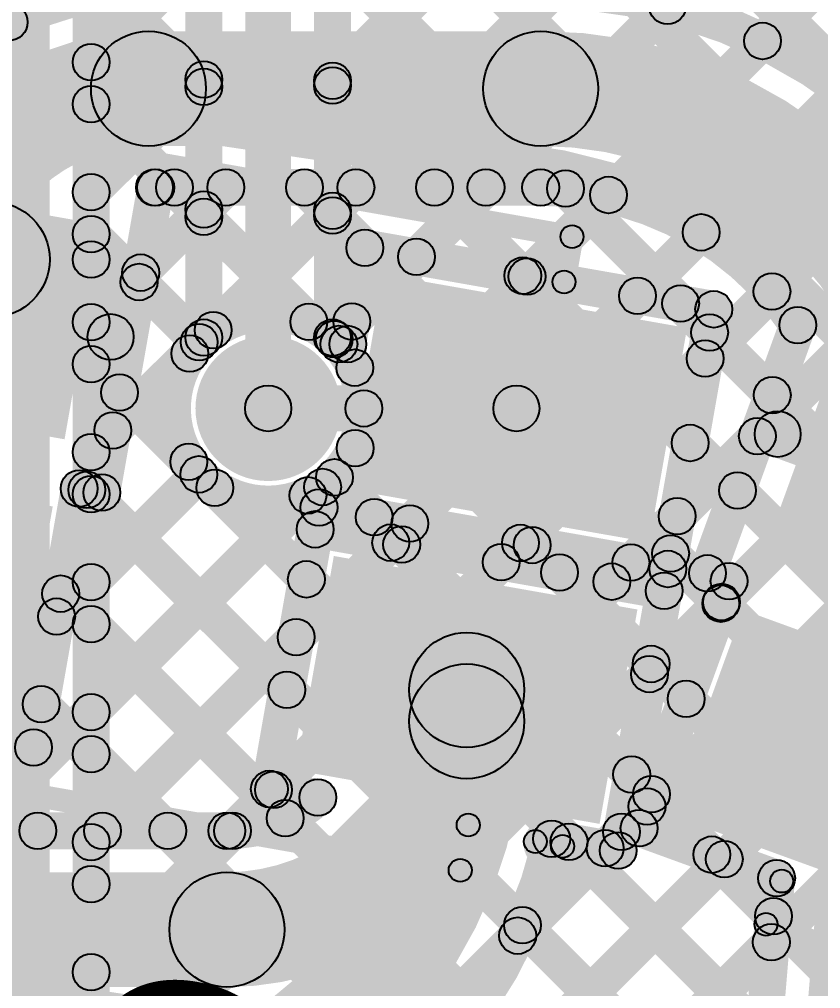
# Model space of a CAD drawing. Header units: millimetres. Extents: x -2.17 to 2.17, y -2.17 to 2.17.
# Drawn here: x 0.1759 to 0.3502, y 1.2976 to 1.5085 of the extents above; entities that cross this region are included whole.
import ezdxf

# ---------------------------------------------------------------- set-up
doc = ezdxf.new("R2010")
doc.units = ezdxf.units.MM
doc.header["$MEASUREMENT"] = 0
for name, color, linetype in [('BottomLayer', 5, 'Continuous'), ('BottomSolder', 6, 'Continuous'), ('Mechanical2', 216, 'Continuous'), ('TopLayer', 1, 'Continuous'), ('TopOverlay', 2, 'Continuous'), ('TopPaste', 8, 'Continuous'), ('TopSolder', 216, 'Continuous'), ('ViaHoleLayer', 16, 'Continuous')]:
    doc.layers.add(name, color=color, linetype=linetype)

# ---------------------------------------------------------------- blocks, each defined once
blk = doc.blocks.new('WS2812B_M____164')
at = {"layer": 'TopLayer'}
for points in [[(-0.09409, 0.05079), (-0.03504, 0.05079), (-0.03504, 0.01142), (-0.09409, 0.01142)], [(0.03504, 0.05079), (0.09409, 0.05079), (0.09409, 0.01142), (0.03504, 0.01142)], [(-0.09409, -0.01142), (-0.03504, -0.01142), (-0.03504, -0.05079), (-0.09409, -0.05079)], [(0.03504, -0.01142), (0.09409, -0.01142), (0.09409, -0.05079), (0.03504, -0.05079)]]:
    blk.add_hatch(color=1, dxfattribs=at).paths.add_polyline_path(points)
at = {"layer": 'TopOverlay'}
h = blk.add_hatch(color=2, dxfattribs=at)
edge = h.paths.add_edge_path()
edge.add_arc((-0.07, 0.07), 0.0025, 0, 360)
h = blk.add_hatch(color=2, dxfattribs=at)
edge = h.paths.add_edge_path()
edge.add_arc((-0.07, 0.07), 0.0025, 0, 360)
for points in [[(0.07, 0.0725), (0.07, 0.0675), (-0.07, 0.0675), (-0.07, 0.0725)], [(-0.0725, 0.07), (-0.0675, 0.07), (-0.0675, 0.06), (-0.0725, 0.06)], [(-0.0725, -0.06), (-0.0675, -0.06), (-0.0675, -0.07), (-0.0725, -0.07)], [(0.07, -0.0675), (0.07, -0.0725), (-0.07, -0.0725), (-0.07, -0.0675)]]:
    blk.add_hatch(color=2, dxfattribs=at).paths.add_polyline_path(points)
h = blk.add_hatch(color=2, dxfattribs=at)
edge = h.paths.add_edge_path()
edge.add_arc((-0.091, 0.061), 0.0025, 0, 360)
h = blk.add_hatch(color=2, dxfattribs=at)
edge = h.paths.add_edge_path()
edge.add_arc((-0.085, 0.061), 0.0025, 0, 360)
h = blk.add_hatch(color=2, dxfattribs=at)
edge = h.paths.add_edge_path()
edge.add_arc((-0.07, 0.06), 0.0025, 0, 360)
h = blk.add_hatch(color=2, dxfattribs=at)
edge = h.paths.add_edge_path()
edge.add_arc((-0.07, -0.06), 0.0025, 0, 360)
h = blk.add_hatch(color=2, dxfattribs=at)
edge = h.paths.add_edge_path()
edge.add_arc((-0.07, -0.07), 0.0025, 0, 360)
h = blk.add_hatch(color=2, dxfattribs=at)
edge = h.paths.add_edge_path()
edge.add_arc((-0.07, -0.07), 0.0025, 0, 360)
at = {"layer": 'TopPaste'}
for points in [[(-0.09409, 0.05079), (-0.03504, 0.05079), (-0.03504, 0.01142), (-0.09409, 0.01142)], [(0.03504, 0.05079), (0.09409, 0.05079), (0.09409, 0.01142), (0.03504, 0.01142)], [(-0.09409, -0.01142), (-0.03504, -0.01142), (-0.03504, -0.05079), (-0.09409, -0.05079)], [(0.03504, -0.01142), (0.09409, -0.01142), (0.09409, -0.05079), (0.03504, -0.05079)]]:
    blk.add_hatch(color=8, dxfattribs=at).paths.add_polyline_path(points)
at = {"layer": 'TopSolder'}
for points in [[(-0.09809, 0.05479), (-0.03104, 0.05479), (-0.03104, 0.00742), (-0.09809, 0.00742)], [(0.03104, 0.05479), (0.09809, 0.05479), (0.09809, 0.00742), (0.03104, 0.00742)], [(-0.09809, -0.00742), (-0.03104, -0.00742), (-0.03104, -0.05479), (-0.09809, -0.05479)], [(0.03104, -0.00742), (0.09809, -0.00742), (0.09809, -0.05479), (0.03104, -0.05479)]]:
    blk.add_hatch(color=216, dxfattribs=at).paths.add_polyline_path(points)
at = {"layer": 'TopOverlay', "const_width": 0.005}
blk.add_lwpolyline([(-0.085, 0.061, 1), (-0.091, 0.061, 1)], format="xyb", close=True, dxfattribs=at)
at = {"layer": 'TopOverlay'}
for centre in [(-0.07, 0.07), (-0.07, 0.07), (-0.091, 0.061), (-0.085, 0.061), (-0.07, 0.06), (-0.07, -0.06), (-0.07, -0.07), (-0.07, -0.07)]:
    blk.add_circle(centre, 0.0025, dxfattribs=at)
blk = doc.blocks.new('WS2812B_M____204')
at = {"layer": 'TopLayer'}
for points in [[(0.03504, 0.05079), (0.09409, 0.05079), (0.09409, 0.01142), (0.03504, 0.01142)], [(0.03504, -0.01142), (0.09409, -0.01142), (0.09409, -0.05079), (0.03504, -0.05079)]]:
    blk.add_hatch(color=1, dxfattribs=at).paths.add_polyline_path(points)
at = {"layer": 'TopOverlay'}
for points in [[(0.07, 0.0725), (0.07, 0.0675), (-0.07, 0.0675), (-0.07, 0.0725)], [(0.0675, 0.07), (0.0725, 0.07), (0.0725, 0.06), (0.0675, 0.06)]]:
    blk.add_hatch(color=2, dxfattribs=at).paths.add_polyline_path(points)
h = blk.add_hatch(color=2, dxfattribs=at)
edge = h.paths.add_edge_path()
edge.add_arc((0.07, 0.07), 0.0025, 0, 360)
h = blk.add_hatch(color=2, dxfattribs=at)
edge = h.paths.add_edge_path()
edge.add_arc((0.07, 0.07), 0.0025, 0, 360)
h = blk.add_hatch(color=2, dxfattribs=at)
edge = h.paths.add_edge_path()
edge.add_arc((0.07, 0.06), 0.0025, 0, 360)
at = {"layer": 'TopPaste'}
for points in [[(0.03504, 0.05079), (0.09409, 0.05079), (0.09409, 0.01142), (0.03504, 0.01142)], [(0.03504, -0.01142), (0.09409, -0.01142), (0.09409, -0.05079), (0.03504, -0.05079)]]:
    blk.add_hatch(color=8, dxfattribs=at).paths.add_polyline_path(points)
at = {"layer": 'TopSolder'}
for points in [[(0.03104, 0.05479), (0.09809, 0.05479), (0.09809, 0.00742), (0.03104, 0.00742)], [(0.03104, -0.00742), (0.09809, -0.00742), (0.09809, -0.05479), (0.03104, -0.05479)]]:
    blk.add_hatch(color=216, dxfattribs=at).paths.add_polyline_path(points)
at = {"layer": 'TopOverlay'}
for centre in [(0.07, 0.07), (0.07, 0.07), (0.07, 0.06)]:
    blk.add_circle(centre, 0.0025, dxfattribs=at)

msp = doc.modelspace()

# ---------------------------------------------------------------- hatches: boundary and pattern name
at = {"layer": 'BottomLayer'}
for points in [[(0.24683, 1.49225), (0.24117, 1.4979), (0.69132, 1.94805), (0.69698, 1.9424)], [(0.24683, 1.46396), (0.24117, 1.46962), (0.71195, 1.9404), (0.71761, 1.93474)], [(0.24719, 1.43604), (0.24153, 1.4417), (0.73258, 1.93275), (0.73824, 1.92709)], [(0.25175, 1.41232), (0.24609, 1.41797), (0.75322, 1.9251), (0.75887, 1.91944)], [(0.19433, 1.32661), (0.18867, 1.33227), (0.77385, 1.91744), (0.77951, 1.91179)], [(0.19433, 1.29833), (0.18867, 1.30398), (0.79332, 1.90863), (0.79898, 1.90298)], [(0.19433, 1.27004), (0.18867, 1.2757), (0.81279, 1.89982), (0.81845, 1.89416)], [(0.19433, 1.24176), (0.18867, 1.24741), (0.83226, 1.89101), (0.83792, 1.88535)], [(0.19433, 1.21347), (0.18867, 1.21913), (0.85173, 1.88219), (0.85739, 1.87654)], [(0.19433, 1.18519), (0.18867, 1.19085), (0.87121, 1.87338), (0.87686, 1.86772)], [(0.19433, 1.1569), (0.18867, 1.16256), (0.89068, 1.86457), (0.89633, 1.85891)], [(0.22, 1.43921), (0.212, 1.43921), (0.212, 1.69139), (0.22, 1.69139)], [(0.235, 1.42381), (0.225, 1.42381), (0.225, 1.69139), (0.235, 1.69139)], [(0.248, 1.43921), (0.24, 1.43921), (0.24, 1.69139), (0.248, 1.69139)], [(0.24117, 1.60437), (0.24683, 1.61003), (1.26264, 0.59422), (1.25698, 0.58856)], [(0.24117, 1.57609), (0.24683, 1.58174), (1.23436, 0.59422), (1.2287, 0.58856)], [(0.24117, 1.5478), (0.24683, 1.55346), (1.20607, 0.59422), (1.20041, 0.58856)], [(0.1825, 1.4562), (0.1575, 1.4562), (0.1575, 1.52739), (0.1825, 1.52739)], [(0.1955, 1.4562), (0.1875, 1.4562), (0.1875, 1.52739), (0.1955, 1.52739)], [(0.19433, 1.49632), (0.18867, 1.50197), (0.21317, 1.52647), (0.21883, 1.52082)], [(0.24117, 1.51952), (0.24683, 1.52518), (1.17779, 0.59422), (1.17213, 0.58856)], [(0.18867, 1.51545), (0.19433, 1.52111), (0.21883, 1.49661), (0.21317, 1.49095)], [(0.19433, 1.46803), (0.18867, 1.47369), (0.21317, 1.49819), (0.21883, 1.49253)], [(0.24117, 1.49124), (0.24683, 1.49689), (1.1495, 0.59422), (1.14385, 0.58856)], [(0.18867, 1.48717), (0.19433, 1.49282), (0.21883, 1.46832), (0.21317, 1.46267)], [(0.19433, 1.43975), (0.18867, 1.4454), (0.21317, 1.4699), (0.21883, 1.46425)], [(0.24117, 1.46295), (0.24683, 1.46861), (1.12122, 0.59422), (1.11556, 0.58856)], [(0.18867, 1.45888), (0.19433, 1.46454), (0.21782, 1.44105), (0.21216, 1.43539)], [(0.1825, 1.11639), (0.1575, 1.11639), (0.1575, 1.4562), (0.1825, 1.4562)], [(0.1955, 1.13067), (0.1875, 1.13067), (0.1875, 1.4562), (0.1955, 1.4562)], [(0.19433, 1.41146), (0.18867, 1.41712), (0.21013, 1.43857), (0.21578, 1.43292)], [(0.18867, 1.4306), (0.19433, 1.43625), (0.21556, 1.41503), (0.2099, 1.40937)], [(0.24601, 1.42983), (0.25166, 1.43549), (1.09293, 0.59422), (1.08728, 0.58856)], [(0.19433, 1.38318), (0.18867, 1.38884), (0.21211, 1.41227), (0.21777, 1.40662)], [(0.24159, 1.40597), (0.24724, 1.41162), (1.06465, 0.59422), (1.05899, 0.58856)], [(0.21556, 1.40371), (0.22122, 1.40936), (1.03637, 0.59422), (1.03071, 0.58856)], [(0.18867, 1.40231), (0.19433, 1.40797), (1.00808, 0.59422), (1.00242, 0.58856)], [(0.19433, 1.35489), (0.18867, 1.36055), (0.23583, 1.40771), (0.24149, 1.40206)], [(0.18867, 1.37403), (0.19433, 1.37969), (0.9798, 0.59422), (0.97414, 0.58856)], [(0.18867, 1.34575), (0.19433, 1.3514), (0.95151, 0.59422), (0.94586, 0.58856)], [(0.18867, 1.31746), (0.19433, 1.32312), (0.92323, 0.59422), (0.91757, 0.58856)]]:
    msp.add_hatch(color=5, dxfattribs=at).paths.add_polyline_path(points)
h = msp.add_hatch(color=5, dxfattribs=at)
edge = h.paths.add_edge_path()
edge.add_arc((0.1915, 1.49914), 0.004, 0, 360)
h = msp.add_hatch(color=5, dxfattribs=at)
edge = h.paths.add_edge_path()
edge.add_arc((0.216, 1.49536), 0.004, 0, 360)
h = msp.add_hatch(color=5, dxfattribs=at)
edge = h.paths.add_edge_path()
edge.add_arc((0.216, 1.49378), 0.004, 0, 360)
h = msp.add_hatch(color=5, dxfattribs=at)
edge = h.paths.add_edge_path()
edge.add_arc((0.244, 1.49508), 0.004, 0, 360)
h = msp.add_hatch(color=5, dxfattribs=at)
edge = h.paths.add_edge_path()
edge.add_arc((0.244, 1.49406), 0.004, 0, 360)
h = msp.add_hatch(color=5, dxfattribs=at)
edge = h.paths.add_edge_path()
edge.add_arc((0.1915, 1.48999), 0.004, 0, 360)
h = msp.add_hatch(color=5, dxfattribs=at)
edge = h.paths.add_edge_path()
edge.add_arc((0.1915, 1.47086), 0.004, 0, 360)
h = msp.add_hatch(color=5, dxfattribs=at)
edge = h.paths.add_edge_path()
edge.add_arc((0.216, 1.46708), 0.004, 0, 360)
h = msp.add_hatch(color=5, dxfattribs=at)
edge = h.paths.add_edge_path()
edge.add_arc((0.244, 1.46679), 0.004, 0, 360)
h = msp.add_hatch(color=5, dxfattribs=at)
edge = h.paths.add_edge_path()
edge.add_arc((0.17, 1.4562), 0.0125, 0, 360)
h = msp.add_hatch(color=5, dxfattribs=at)
edge = h.paths.add_edge_path()
edge.add_arc((0.17, 1.4562), 0.0125, 0, 360)
h = msp.add_hatch(color=5, dxfattribs=at)
edge = h.paths.add_edge_path()
edge.add_arc((0.17, 1.4562), 0.0125, 0, 360)
h = msp.add_hatch(color=5, dxfattribs=at)
edge = h.paths.add_edge_path()
edge.add_arc((0.216, 1.46549), 0.004, 0, 360)
h = msp.add_hatch(color=5, dxfattribs=at)
edge = h.paths.add_edge_path()
edge.add_arc((0.244, 1.46578), 0.004, 0, 360)
h = msp.add_hatch(color=5, dxfattribs=at)
edge = h.paths.add_edge_path()
edge.add_arc((0.1915, 1.46171), 0.004, 0, 360)
h = msp.add_hatch(color=5, dxfattribs=at)
edge = h.paths.add_edge_path()
edge.add_arc((0.1915, 1.4562), 0.004, 0, 360)
h = msp.add_hatch(color=5, dxfattribs=at)
edge = h.paths.add_edge_path()
edge.add_arc((0.1915, 1.4562), 0.004, 0, 360)
h = msp.add_hatch(color=5, dxfattribs=at)
edge = h.paths.add_edge_path()
edge.add_arc((0.1915, 1.44258), 0.004, 0, 360)
h = msp.add_hatch(color=5, dxfattribs=at)
edge = h.paths.add_edge_path()
edge.add_arc((0.216, 1.43921), 0.004, 0, 360)
h = msp.add_hatch(color=5, dxfattribs=at)
edge = h.paths.add_edge_path()
edge.add_arc((0.216, 1.43921), 0.004, 0, 360)
h = msp.add_hatch(color=5, dxfattribs=at)
edge = h.paths.add_edge_path()
edge.add_arc((0.244, 1.43921), 0.004, 0, 360)
h = msp.add_hatch(color=5, dxfattribs=at)
edge = h.paths.add_edge_path()
edge.add_arc((0.244, 1.43921), 0.004, 0, 360)
h = msp.add_hatch(color=5, dxfattribs=at)
edge = h.paths.add_edge_path()
edge.add_arc((0.24436, 1.43887), 0.004, 0, 360)
h = msp.add_hatch(color=5, dxfattribs=at)
edge = h.paths.add_edge_path()
edge.add_arc((0.21499, 1.43822), 0.004, 0, 360)
h = msp.add_hatch(color=5, dxfattribs=at)
edge = h.paths.add_edge_path()
edge.add_arc((0.21295, 1.43575), 0.004, 0, 360)
h = msp.add_hatch(color=5, dxfattribs=at)
edge = h.paths.add_edge_path()
edge.add_arc((0.1915, 1.43343), 0.004, 0, 360)
h = msp.add_hatch(color=5, dxfattribs=at)
edge = h.paths.add_edge_path()
edge.add_arc((0.24883, 1.43266), 0.004, 0, 360)
h = msp.add_hatch(color=5, dxfattribs=at)
edge = h.paths.add_edge_path()
edge.add_arc((0.23, 1.42381), 0.01181, 0, 360)
h = msp.add_hatch(color=5, dxfattribs=at)
edge = h.paths.add_edge_path()
edge.add_arc((0.23, 1.42381), 0.005, 0, 360)
h = msp.add_hatch(color=5, dxfattribs=at)
edge = h.paths.add_edge_path()
edge.add_arc((0.25081, 1.42381), 0.004, 0, 360)
h = msp.add_hatch(color=5, dxfattribs=at)
edge = h.paths.add_edge_path()
edge.add_arc((0.25081, 1.42381), 0.004, 0, 360)
h = msp.add_hatch(color=5, dxfattribs=at)
edge = h.paths.add_edge_path()
edge.add_arc((0.1915, 1.41429), 0.004, 0, 360)
h = msp.add_hatch(color=5, dxfattribs=at)
edge = h.paths.add_edge_path()
edge.add_arc((0.24892, 1.41515), 0.004, 0, 360)
h = msp.add_hatch(color=5, dxfattribs=at)
edge = h.paths.add_edge_path()
edge.add_arc((0.21273, 1.4122), 0.004, 0, 360)
h = msp.add_hatch(color=5, dxfattribs=at)
edge = h.paths.add_edge_path()
edge.add_arc((0.21494, 1.40945), 0.004, 0, 360)
h = msp.add_hatch(color=5, dxfattribs=at)
edge = h.paths.add_edge_path()
edge.add_arc((0.24441, 1.4088), 0.004, 0, 360)
h = msp.add_hatch(color=5, dxfattribs=at)
edge = h.paths.add_edge_path()
edge.add_arc((0.1915, 1.40514), 0.004, 0, 360)
h = msp.add_hatch(color=5, dxfattribs=at)
edge = h.paths.add_edge_path()
edge.add_arc((0.21839, 1.40653), 0.004, 0, 360)
h = msp.add_hatch(color=5, dxfattribs=at)
edge = h.paths.add_edge_path()
edge.add_arc((0.23866, 1.40488), 0.004, 0, 360)
h = msp.add_hatch(color=5, dxfattribs=at)
edge = h.paths.add_edge_path()
edge.add_arc((0.1915, 1.38601), 0.004, 0, 360)
h = msp.add_hatch(color=5, dxfattribs=at)
edge = h.paths.add_edge_path()
edge.add_arc((0.1915, 1.37686), 0.004, 0, 360)
h = msp.add_hatch(color=5, dxfattribs=at)
edge = h.paths.add_edge_path()
edge.add_arc((0.1915, 1.35772), 0.004, 0, 360)
h = msp.add_hatch(color=5, dxfattribs=at)
edge = h.paths.add_edge_path()
edge.add_arc((0.1915, 1.34857), 0.004, 0, 360)
h = msp.add_hatch(color=5, dxfattribs=at)
edge = h.paths.add_edge_path()
edge.add_arc((0.1915, 1.32944), 0.004, 0, 360)
h = msp.add_hatch(color=5, dxfattribs=at)
edge = h.paths.add_edge_path()
edge.add_arc((0.1915, 1.32029), 0.004, 0, 360)
h = msp.add_hatch(color=5, dxfattribs=at)
edge = h.paths.add_edge_path()
edge.add_arc((0.1915, 1.30115), 0.004, 0, 360)
at = {"layer": 'BottomSolder'}
h = msp.add_hatch(color=6, dxfattribs=at)
edge = h.paths.add_edge_path()
edge.add_arc((0.23, 1.42381), 0.01581, 0, 360)
at = {"layer": 'TopLayer'}
for points in [[(0.17275, 1.50302), (0.16709, 1.50868), (0.19536, 1.53695), (0.20102, 1.53129)], [(0.31648, 1.52906), (0.32214, 1.53472), (0.40004, 1.45682), (0.39438, 1.45116)], [(0.34036, 1.50093), (0.33471, 1.50659), (0.36058, 1.53246), (0.36623, 1.5268)], [(0.20397, 1.48089), (0.20397, 1.50589), (0.28927, 1.50589), (0.28927, 1.48089)], [(0.2051, 1.45052), (0.19944, 1.45617), (0.21798, 1.47472), (0.22364, 1.46906)], [(0.20528, 1.46789), (0.20528, 1.47589), (0.28927, 1.47589), (0.28927, 1.46789)], [(0.20678, 1.46906), (0.21243, 1.47472), (0.24168, 1.44547), (0.23603, 1.43981)], [(0.22089, 1.43803), (0.21523, 1.44368), (0.24627, 1.47472), (0.25193, 1.46906)], [(0.23506, 1.46906), (0.24072, 1.47472), (0.25386, 1.46157), (0.24821, 1.45592)], [(0.26509, 1.45394), (0.25943, 1.45959), (0.27455, 1.47472), (0.28021, 1.46906)], [(0.26335, 1.46906), (0.269, 1.47472), (0.2882, 1.45552), (0.28254, 1.44986)], [(0.29185, 1.46884), (0.2975, 1.4745), (0.32254, 1.44946), (0.31688, 1.44381)], [(0.19777, 1.4048), (0.18989, 1.40619), (0.20159, 1.47254), (0.20947, 1.47115)], [(0.28913, 1.4497), (0.28347, 1.45536), (0.3012, 1.47308), (0.30686, 1.46742)], [(0.31318, 1.44546), (0.30752, 1.45112), (0.32135, 1.46494), (0.327, 1.45929)], [(0.25033, 1.45481), (0.25172, 1.46269), (0.3276, 1.44931), (0.32622, 1.44143)], [(0.25127, 1.43711), (0.24339, 1.4385), (0.24709, 1.45944), (0.25496, 1.45805)], [(0.19908, 1.44847), (0.20474, 1.45413), (0.21782, 1.44105), (0.21216, 1.43539)], [(0.15595, 1.44131), (0.15768, 1.45116), (0.19661, 1.44429), (0.19487, 1.43444)], [(0.32785, 1.43185), (0.3222, 1.43751), (0.33675, 1.45207), (0.34241, 1.44641)], [(0.24719, 1.43604), (0.24153, 1.4417), (0.24537, 1.44553), (0.25103, 1.43988)], [(0.32089, 1.38817), (0.31301, 1.38956), (0.32297, 1.44606), (0.33085, 1.44467)], [(0.3293, 1.38656), (0.32178, 1.3893), (0.34144, 1.44331), (0.34896, 1.44057)], [(0.32319, 1.4375), (0.32885, 1.44316), (0.34248, 1.42953), (0.33682, 1.42387)], [(0.19904, 1.41618), (0.19338, 1.42183), (0.21013, 1.43857), (0.21578, 1.43292)], [(0.19484, 1.42443), (0.2005, 1.43009), (0.21556, 1.41503), (0.2099, 1.40937)], [(0.23, 1.41881), (0.23, 1.42881), (0.28399, 1.42881), (0.28399, 1.41881)], [(0.33911, 1.41352), (0.34253, 1.42292), (0.37967, 1.4094), (0.37625, 1.4)], [(0.3218, 1.39751), (0.31614, 1.40317), (0.33357, 1.4206), (0.33923, 1.41494)], [(0.31895, 1.41345), (0.32461, 1.41911), (0.33493, 1.40879), (0.32927, 1.40313)], [(0.18682, 1.37567), (0.18117, 1.38133), (0.21211, 1.41227), (0.21777, 1.40662)], [(0.18774, 1.40325), (0.1934, 1.4089), (0.2369, 1.3654), (0.23124, 1.35975)], [(0.18821, 1.40243), (0.1896, 1.41031), (0.19453, 1.40944), (0.19314, 1.40156)], [(0.21556, 1.40371), (0.22122, 1.40936), (0.24114, 1.38945), (0.23548, 1.38379)], [(0.16849, 1.32906), (0.16284, 1.33472), (0.23583, 1.40771), (0.24149, 1.40206)], [(0.18291, 1.34934), (0.17503, 1.35073), (0.18497, 1.40706), (0.19285, 1.40567)], [(0.245, 1.40155), (0.23712, 1.40294), (0.23791, 1.40739), (0.24579, 1.406)], [(0.24037, 1.39831), (0.24176, 1.40619), (0.31764, 1.39281), (0.31625, 1.38493)], [(0.25025, 1.3973), (0.25591, 1.40296), (0.26187, 1.397), (0.25621, 1.39134)], [(0.23953, 1.39355), (0.24092, 1.40143), (0.3168, 1.38805), (0.31541, 1.38017)], [(0.25948, 1.39176), (0.25382, 1.39742), (0.258, 1.40159), (0.26365, 1.39594)], [(0.2342, 1.34029), (0.22632, 1.34168), (0.23628, 1.39818), (0.24416, 1.39679)], [(0.28352, 1.38752), (0.27787, 1.39318), (0.28204, 1.39735), (0.2877, 1.3917)], [(0.28459, 1.39125), (0.29025, 1.3969), (0.29621, 1.39094), (0.29055, 1.38529)], [(0.31471, 1.38941), (0.32037, 1.39507), (0.33128, 1.38415), (0.32563, 1.37849)], [(0.30757, 1.38328), (0.30191, 1.38894), (0.30609, 1.39311), (0.31174, 1.38746)], [(0.32417, 1.38417), (0.32691, 1.39169), (0.33161, 1.38998), (0.32887, 1.38246)], [(0.18204, 1.38066), (0.1877, 1.38631), (0.23655, 1.33747), (0.23089, 1.33181)], [(0.31443, 1.3311), (0.30692, 1.33384), (0.32648, 1.38759), (0.334, 1.38485)], [(0.31009, 1.32691), (0.30221, 1.3283), (0.31217, 1.3848), (0.32005, 1.38341)], [(0.31574, 1.36317), (0.31009, 1.36883), (0.32575, 1.3845), (0.33141, 1.37884)], [(0.19678, 1.32906), (0.19112, 1.33472), (0.23326, 1.37685), (0.23892, 1.3712)], [(0.31047, 1.36536), (0.31613, 1.37102), (0.32374, 1.36342), (0.31808, 1.35776)], [(0.1044, 1.35912), (0.10579, 1.367), (0.17967, 1.35397), (0.17828, 1.34609)], [(0.28569, 1.35572), (0.26069, 1.35572), (0.26069, 1.36255), (0.28569, 1.36255)], [(0.1778, 1.35661), (0.18346, 1.36227), (0.21101, 1.33472), (0.20536, 1.32906)], [(0.15524, 1.35089), (0.1609, 1.35655), (0.18273, 1.33472), (0.17707, 1.32906)], [(0.30623, 1.34132), (0.31189, 1.34698), (0.31619, 1.34268), (0.31053, 1.33702)], [(0.33916, 1.07453), (0.32919, 1.07536), (0.35171, 1.34666), (0.36167, 1.34583)], [(0.22509, 1.32909), (0.21943, 1.33474), (0.22834, 1.34366), (0.234, 1.338)], [(0.22957, 1.33705), (0.23096, 1.34493), (0.24151, 1.34307), (0.24012, 1.33519)], [(0.30969, 1.32883), (0.30403, 1.33449), (0.30957, 1.34003), (0.31522, 1.33437)], [(0.14646, 1.32789), (0.14646, 1.33589), (0.22103, 1.33589), (0.22103, 1.32789)], [(0.30931, 1.32871), (0.31204, 1.33623), (0.34196, 1.32534), (0.33923, 1.31782)], [(0.29097, 1.32622), (0.29236, 1.3341), (0.30684, 1.33155), (0.30545, 1.32367)], [(0.30614, 1.32528), (0.30048, 1.33094), (0.30403, 1.33449), (0.30969, 1.32883)], [(0.2871, 1.30624), (0.28144, 1.3119), (0.30048, 1.33094), (0.30614, 1.32528)], [(0.2926, 1.32667), (0.29826, 1.33233), (0.34057, 1.29002), (0.33491, 1.28436)], [(0.32368, 1.32388), (0.32933, 1.32953), (0.34274, 1.31613), (0.33708, 1.31048)], [(0.19365, 1.18451), (0.18799, 1.19016), (0.32638, 1.32855), (0.33203, 1.32289)], [(0.14646, 1.29789), (0.14646, 1.32289), (0.22103, 1.32289), (0.22103, 1.29789)], [(0.3268, 1.10701), (0.31883, 1.10767), (0.33661, 1.32191), (0.34458, 1.32125)], [(0.28247, 1.30851), (0.28813, 1.31417), (0.3384, 1.2639), (0.33274, 1.25824)], [(0.20863, 1.1712), (0.20297, 1.17686), (0.33661, 1.3105), (0.34227, 1.30484)]]:
    msp.add_hatch(color=1, dxfattribs=at).paths.add_polyline_path(points)
h = msp.add_hatch(color=1, dxfattribs=at)
edge = h.paths.add_edge_path()
edge.add_arc((0.31687, 1.51138), 0.004, 0, 360)
h = msp.add_hatch(color=1, dxfattribs=at)
edge = h.paths.add_edge_path()
edge.add_arc((0.17366, 1.50784), 0.004, 0, 360)
h = msp.add_hatch(color=1, dxfattribs=at)
edge = h.paths.add_edge_path()
edge.add_arc((0.20397, 1.49339), 0.0125, 0, 360)
h = msp.add_hatch(color=1, dxfattribs=at)
edge = h.paths.add_edge_path()
edge.add_arc((0.20397, 1.49339), 0.0125, 0, 360)
h = msp.add_hatch(color=1, dxfattribs=at)
edge = h.paths.add_edge_path()
edge.add_arc((0.28927, 1.49339), 0.0125, 0, 360)
h = msp.add_hatch(color=1, dxfattribs=at)
edge = h.paths.add_edge_path()
edge.add_arc((0.28927, 1.49339), 0.0125, 0, 360)
h = msp.add_hatch(color=1, dxfattribs=at)
edge = h.paths.add_edge_path()
edge.add_arc((0.33754, 1.50376), 0.004, 0, 360)
h = msp.add_hatch(color=1, dxfattribs=at)
edge = h.paths.add_edge_path()
edge.add_arc((0.20528, 1.47189), 0.004, 0, 360)
h = msp.add_hatch(color=1, dxfattribs=at)
edge = h.paths.add_edge_path()
edge.add_arc((0.20553, 1.47185), 0.004, 0, 360)
h = msp.add_hatch(color=1, dxfattribs=at)
edge = h.paths.add_edge_path()
edge.add_arc((0.20961, 1.47189), 0.004, 0, 360)
h = msp.add_hatch(color=1, dxfattribs=at)
edge = h.paths.add_edge_path()
edge.add_arc((0.22081, 1.47189), 0.004, 0, 360)
h = msp.add_hatch(color=1, dxfattribs=at)
edge = h.paths.add_edge_path()
edge.add_arc((0.23789, 1.47189), 0.004, 0, 360)
h = msp.add_hatch(color=1, dxfattribs=at)
edge = h.paths.add_edge_path()
edge.add_arc((0.2491, 1.47189), 0.004, 0, 360)
h = msp.add_hatch(color=1, dxfattribs=at)
edge = h.paths.add_edge_path()
edge.add_arc((0.26617, 1.47189), 0.004, 0, 360)
h = msp.add_hatch(color=1, dxfattribs=at)
edge = h.paths.add_edge_path()
edge.add_arc((0.27738, 1.47189), 0.004, 0, 360)
h = msp.add_hatch(color=1, dxfattribs=at)
edge = h.paths.add_edge_path()
edge.add_arc((0.28927, 1.47189), 0.004, 0, 360)
h = msp.add_hatch(color=1, dxfattribs=at)
edge = h.paths.add_edge_path()
edge.add_arc((0.28927, 1.47189), 0.004, 0, 360)
h = msp.add_hatch(color=1, dxfattribs=at)
edge = h.paths.add_edge_path()
edge.add_arc((0.29468, 1.47167), 0.004, 0, 360)
h = msp.add_hatch(color=1, dxfattribs=at)
edge = h.paths.add_edge_path()
edge.add_arc((0.30403, 1.47025), 0.004, 0, 360)
h = msp.add_hatch(color=1, dxfattribs=at)
edge = h.paths.add_edge_path()
edge.add_arc((0.32418, 1.46211), 0.004, 0, 360)
h = msp.add_hatch(color=1, dxfattribs=at)
edge = h.paths.add_edge_path()
edge.add_arc((0.25103, 1.45875), 0.004, 0, 360)
h = msp.add_hatch(color=1, dxfattribs=at)
edge = h.paths.add_edge_path()
edge.add_arc((0.25103, 1.45875), 0.004, 0, 360)
h = msp.add_hatch(color=1, dxfattribs=at)
edge = h.paths.add_edge_path()
edge.add_arc((0.25103, 1.45875), 0.004, 0, 360)
h = msp.add_hatch(color=1, dxfattribs=at)
edge = h.paths.add_edge_path()
edge.add_arc((0.26226, 1.45677), 0.004, 0, 360)
h = msp.add_hatch(color=1, dxfattribs=at)
edge = h.paths.add_edge_path()
edge.add_arc((0.20227, 1.45334), 0.004, 0, 360)
h = msp.add_hatch(color=1, dxfattribs=at)
edge = h.paths.add_edge_path()
edge.add_arc((0.20191, 1.4513), 0.004, 0, 360)
h = msp.add_hatch(color=1, dxfattribs=at)
edge = h.paths.add_edge_path()
edge.add_arc((0.28537, 1.45269), 0.004, 0, 360)
h = msp.add_hatch(color=1, dxfattribs=at)
edge = h.paths.add_edge_path()
edge.add_arc((0.2863, 1.45253), 0.004, 0, 360)
h = msp.add_hatch(color=1, dxfattribs=at)
edge = h.paths.add_edge_path()
edge.add_arc((0.33958, 1.44924), 0.004, 0, 360)
h = msp.add_hatch(color=1, dxfattribs=at)
edge = h.paths.add_edge_path()
edge.add_arc((0.31035, 1.44829), 0.004, 0, 360)
h = msp.add_hatch(color=1, dxfattribs=at)
edge = h.paths.add_edge_path()
edge.add_arc((0.31971, 1.44664), 0.004, 0, 360)
h = msp.add_hatch(color=1, dxfattribs=at)
edge = h.paths.add_edge_path()
edge.add_arc((0.32691, 1.44537), 0.004, 0, 360)
h = msp.add_hatch(color=1, dxfattribs=at)
edge = h.paths.add_edge_path()
edge.add_arc((0.32691, 1.44537), 0.004, 0, 360)
h = msp.add_hatch(color=1, dxfattribs=at)
edge = h.paths.add_edge_path()
edge.add_arc((0.21806, 1.44085), 0.004, 0, 360)
h = msp.add_hatch(color=1, dxfattribs=at)
edge = h.paths.add_edge_path()
edge.add_arc((0.23885, 1.44264), 0.004, 0, 360)
h = msp.add_hatch(color=1, dxfattribs=at)
edge = h.paths.add_edge_path()
edge.add_arc((0.2482, 1.4427), 0.004, 0, 360)
h = msp.add_hatch(color=1, dxfattribs=at)
edge = h.paths.add_edge_path()
edge.add_arc((0.3452, 1.44194), 0.004, 0, 360)
h = msp.add_hatch(color=1, dxfattribs=at)
edge = h.paths.add_edge_path()
edge.add_arc((0.3452, 1.44194), 0.004, 0, 360)
h = msp.add_hatch(color=1, dxfattribs=at)
edge = h.paths.add_edge_path()
edge.add_arc((0.19574, 1.43937), 0.005, 0, 360)
h = msp.add_hatch(color=1, dxfattribs=at)
edge = h.paths.add_edge_path()
edge.add_arc((0.24436, 1.43887), 0.004, 0, 360)
h = msp.add_hatch(color=1, dxfattribs=at)
edge = h.paths.add_edge_path()
edge.add_arc((0.32602, 1.44033), 0.004, 0, 360)
h = msp.add_hatch(color=1, dxfattribs=at)
edge = h.paths.add_edge_path()
edge.add_arc((0.21499, 1.43822), 0.004, 0, 360)
h = msp.add_hatch(color=1, dxfattribs=at)
edge = h.paths.add_edge_path()
edge.add_arc((0.2454, 1.43781), 0.004, 0, 360)
h = msp.add_hatch(color=1, dxfattribs=at)
edge = h.paths.add_edge_path()
edge.add_arc((0.24733, 1.43781), 0.004, 0, 360)
h = msp.add_hatch(color=1, dxfattribs=at)
edge = h.paths.add_edge_path()
edge.add_arc((0.21295, 1.43575), 0.004, 0, 360)
h = msp.add_hatch(color=1, dxfattribs=at)
edge = h.paths.add_edge_path()
edge.add_arc((0.32503, 1.43468), 0.004, 0, 360)
h = msp.add_hatch(color=1, dxfattribs=at)
edge = h.paths.add_edge_path()
edge.add_arc((0.23, 1.42381), 0.01181, 0, 360)
h = msp.add_hatch(color=1, dxfattribs=at)
edge = h.paths.add_edge_path()
edge.add_arc((0.19767, 1.42726), 0.004, 0, 360)
h = msp.add_hatch(color=1, dxfattribs=at)
edge = h.paths.add_edge_path()
edge.add_arc((0.33965, 1.4267), 0.004, 0, 360)
h = msp.add_hatch(color=1, dxfattribs=at)
edge = h.paths.add_edge_path()
edge.add_arc((0.23, 1.42381), 0.005, 0, 360)
h = msp.add_hatch(color=1, dxfattribs=at)
edge = h.paths.add_edge_path()
edge.add_arc((0.28399, 1.42381), 0.005, 0, 360)
h = msp.add_hatch(color=1, dxfattribs=at)
edge = h.paths.add_edge_path()
edge.add_arc((0.19621, 1.41901), 0.004, 0, 360)
h = msp.add_hatch(color=1, dxfattribs=at)
edge = h.paths.add_edge_path()
edge.add_arc((0.3364, 1.41777), 0.004, 0, 360)
h = msp.add_hatch(color=1, dxfattribs=at)
edge = h.paths.add_edge_path()
edge.add_arc((0.34082, 1.41822), 0.005, 0, 360)
h = msp.add_hatch(color=1, dxfattribs=at)
edge = h.paths.add_edge_path()
edge.add_arc((0.32178, 1.41628), 0.004, 0, 360)
h = msp.add_hatch(color=1, dxfattribs=at)
edge = h.paths.add_edge_path()
edge.add_arc((0.21273, 1.4122), 0.004, 0, 360)
h = msp.add_hatch(color=1, dxfattribs=at)
edge = h.paths.add_edge_path()
edge.add_arc((0.21494, 1.40945), 0.004, 0, 360)
h = msp.add_hatch(color=1, dxfattribs=at)
edge = h.paths.add_edge_path()
edge.add_arc((0.18891, 1.40637), 0.004, 0, 360)
h = msp.add_hatch(color=1, dxfattribs=at)
edge = h.paths.add_edge_path()
edge.add_arc((0.18891, 1.40637), 0.004, 0, 360)
h = msp.add_hatch(color=1, dxfattribs=at)
edge = h.paths.add_edge_path()
edge.add_arc((0.19057, 1.40608), 0.004, 0, 360)
h = msp.add_hatch(color=1, dxfattribs=at)
edge = h.paths.add_edge_path()
edge.add_arc((0.19383, 1.4055), 0.004, 0, 360)
h = msp.add_hatch(color=1, dxfattribs=at)
edge = h.paths.add_edge_path()
edge.add_arc((0.19383, 1.4055), 0.004, 0, 360)
h = msp.add_hatch(color=1, dxfattribs=at)
edge = h.paths.add_edge_path()
edge.add_arc((0.21839, 1.40653), 0.004, 0, 360)
h = msp.add_hatch(color=1, dxfattribs=at)
edge = h.paths.add_edge_path()
edge.add_arc((0.23866, 1.40488), 0.004, 0, 360)
h = msp.add_hatch(color=1, dxfattribs=at)
edge = h.paths.add_edge_path()
edge.add_arc((0.24185, 1.4067), 0.004, 0, 360)
h = msp.add_hatch(color=1, dxfattribs=at)
edge = h.paths.add_edge_path()
edge.add_arc((0.24185, 1.4067), 0.004, 0, 360)
h = msp.add_hatch(color=1, dxfattribs=at)
edge = h.paths.add_edge_path()
edge.add_arc((0.3321, 1.40596), 0.004, 0, 360)
h = msp.add_hatch(color=1, dxfattribs=at)
edge = h.paths.add_edge_path()
edge.add_arc((0.24106, 1.40225), 0.004, 0, 360)
h = msp.add_hatch(color=1, dxfattribs=at)
edge = h.paths.add_edge_path()
edge.add_arc((0.24106, 1.40225), 0.004, 0, 360)
h = msp.add_hatch(color=1, dxfattribs=at)
edge = h.paths.add_edge_path()
edge.add_arc((0.25308, 1.40013), 0.004, 0, 360)
h = msp.add_hatch(color=1, dxfattribs=at)
edge = h.paths.add_edge_path()
edge.add_arc((0.26082, 1.39876), 0.004, 0, 360)
h = msp.add_hatch(color=1, dxfattribs=at)
edge = h.paths.add_edge_path()
edge.add_arc((0.31897, 1.40034), 0.004, 0, 360)
h = msp.add_hatch(color=1, dxfattribs=at)
edge = h.paths.add_edge_path()
edge.add_arc((0.24022, 1.39749), 0.004, 0, 360)
h = msp.add_hatch(color=1, dxfattribs=at)
edge = h.paths.add_edge_path()
edge.add_arc((0.24022, 1.39749), 0.004, 0, 360)
h = msp.add_hatch(color=1, dxfattribs=at)
edge = h.paths.add_edge_path()
edge.add_arc((0.25665, 1.39459), 0.004, 0, 360)
h = msp.add_hatch(color=1, dxfattribs=at)
edge = h.paths.add_edge_path()
edge.add_arc((0.28487, 1.39452), 0.004, 0, 360)
h = msp.add_hatch(color=1, dxfattribs=at)
edge = h.paths.add_edge_path()
edge.add_arc((0.25904, 1.39417), 0.004, 0, 360)
h = msp.add_hatch(color=1, dxfattribs=at)
edge = h.paths.add_edge_path()
edge.add_arc((0.28742, 1.39407), 0.004, 0, 360)
h = msp.add_hatch(color=1, dxfattribs=at)
edge = h.paths.add_edge_path()
edge.add_arc((0.31754, 1.39224), 0.004, 0, 360)
h = msp.add_hatch(color=1, dxfattribs=at)
edge = h.paths.add_edge_path()
edge.add_arc((0.2807, 1.39035), 0.004, 0, 360)
h = msp.add_hatch(color=1, dxfattribs=at)
edge = h.paths.add_edge_path()
edge.add_arc((0.30891, 1.39028), 0.004, 0, 360)
h = msp.add_hatch(color=1, dxfattribs=at)
edge = h.paths.add_edge_path()
edge.add_arc((0.29338, 1.38811), 0.004, 0, 360)
h = msp.add_hatch(color=1, dxfattribs=at)
edge = h.paths.add_edge_path()
edge.add_arc((0.31695, 1.38887), 0.004, 0, 360)
h = msp.add_hatch(color=1, dxfattribs=at)
edge = h.paths.add_edge_path()
edge.add_arc((0.31695, 1.38887), 0.004, 0, 360)
h = msp.add_hatch(color=1, dxfattribs=at)
edge = h.paths.add_edge_path()
edge.add_arc((0.23831, 1.38662), 0.004, 0, 360)
h = msp.add_hatch(color=1, dxfattribs=at)
edge = h.paths.add_edge_path()
edge.add_arc((0.30474, 1.38611), 0.004, 0, 360)
h = msp.add_hatch(color=1, dxfattribs=at)
edge = h.paths.add_edge_path()
edge.add_arc((0.32554, 1.38793), 0.004, 0, 360)
h = msp.add_hatch(color=1, dxfattribs=at)
edge = h.paths.add_edge_path()
edge.add_arc((0.32554, 1.38793), 0.004, 0, 360)
h = msp.add_hatch(color=1, dxfattribs=at)
edge = h.paths.add_edge_path()
edge.add_arc((0.33024, 1.38622), 0.004, 0, 360)
h = msp.add_hatch(color=1, dxfattribs=at)
edge = h.paths.add_edge_path()
edge.add_arc((0.33024, 1.38622), 0.004, 0, 360)
h = msp.add_hatch(color=1, dxfattribs=at)
edge = h.paths.add_edge_path()
edge.add_arc((0.31611, 1.38411), 0.004, 0, 360)
h = msp.add_hatch(color=1, dxfattribs=at)
edge = h.paths.add_edge_path()
edge.add_arc((0.31611, 1.38411), 0.004, 0, 360)
h = msp.add_hatch(color=1, dxfattribs=at)
edge = h.paths.add_edge_path()
edge.add_arc((0.18487, 1.38349), 0.004, 0, 360)
h = msp.add_hatch(color=1, dxfattribs=at)
edge = h.paths.add_edge_path()
edge.add_arc((0.32858, 1.38167), 0.004, 0, 360)
h = msp.add_hatch(color=1, dxfattribs=at)
edge = h.paths.add_edge_path()
edge.add_arc((0.32846, 1.38132), 0.004, 0, 360)
h = msp.add_hatch(color=1, dxfattribs=at)
edge = h.paths.add_edge_path()
edge.add_arc((0.18399, 1.3785), 0.004, 0, 360)
h = msp.add_hatch(color=1, dxfattribs=at)
edge = h.paths.add_edge_path()
edge.add_arc((0.23609, 1.37403), 0.004, 0, 360)
h = msp.add_hatch(color=1, dxfattribs=at)
edge = h.paths.add_edge_path()
edge.add_arc((0.27319, 1.36255), 0.0125, 0, 360)
h = msp.add_hatch(color=1, dxfattribs=at)
edge = h.paths.add_edge_path()
edge.add_arc((0.27319, 1.36255), 0.0125, 0, 360)
h = msp.add_hatch(color=1, dxfattribs=at)
edge = h.paths.add_edge_path()
edge.add_arc((0.3133, 1.36819), 0.004, 0, 360)
h = msp.add_hatch(color=1, dxfattribs=at)
edge = h.paths.add_edge_path()
edge.add_arc((0.31292, 1.366), 0.004, 0, 360)
h = msp.add_hatch(color=1, dxfattribs=at)
edge = h.paths.add_edge_path()
edge.add_arc((0.27319, 1.35572), 0.0125, 0, 360)
h = msp.add_hatch(color=1, dxfattribs=at)
edge = h.paths.add_edge_path()
edge.add_arc((0.27319, 1.35572), 0.0125, 0, 360)
h = msp.add_hatch(color=1, dxfattribs=at)
edge = h.paths.add_edge_path()
edge.add_arc((0.23407, 1.36257), 0.004, 0, 360)
h = msp.add_hatch(color=1, dxfattribs=at)
edge = h.paths.add_edge_path()
edge.add_arc((0.32091, 1.36059), 0.004, 0, 360)
h = msp.add_hatch(color=1, dxfattribs=at)
edge = h.paths.add_edge_path()
edge.add_arc((0.18063, 1.35944), 0.004, 0, 360)
h = msp.add_hatch(color=1, dxfattribs=at)
edge = h.paths.add_edge_path()
edge.add_arc((0.17897, 1.35003), 0.004, 0, 360)
h = msp.add_hatch(color=1, dxfattribs=at)
edge = h.paths.add_edge_path()
edge.add_arc((0.17897, 1.35003), 0.004, 0, 360)
h = msp.add_hatch(color=1, dxfattribs=at)
edge = h.paths.add_edge_path()
edge.add_arc((0.30906, 1.34415), 0.004, 0, 360)
h = msp.add_hatch(color=1, dxfattribs=at)
edge = h.paths.add_edge_path()
edge.add_arc((0.23026, 1.34099), 0.004, 0, 360)
h = msp.add_hatch(color=1, dxfattribs=at)
edge = h.paths.add_edge_path()
edge.add_arc((0.23026, 1.34099), 0.004, 0, 360)
h = msp.add_hatch(color=1, dxfattribs=at)
edge = h.paths.add_edge_path()
edge.add_arc((0.23117, 1.34083), 0.004, 0, 360)
h = msp.add_hatch(color=1, dxfattribs=at)
edge = h.paths.add_edge_path()
edge.add_arc((0.31336, 1.33985), 0.004, 0, 360)
h = msp.add_hatch(color=1, dxfattribs=at)
edge = h.paths.add_edge_path()
edge.add_arc((0.24081, 1.33913), 0.004, 0, 360)
h = msp.add_hatch(color=1, dxfattribs=at)
edge = h.paths.add_edge_path()
edge.add_arc((0.24081, 1.33913), 0.004, 0, 360)
h = msp.add_hatch(color=1, dxfattribs=at)
edge = h.paths.add_edge_path()
edge.add_arc((0.3124, 1.3372), 0.004, 0, 360)
h = msp.add_hatch(color=1, dxfattribs=at)
edge = h.paths.add_edge_path()
edge.add_arc((0.23372, 1.33464), 0.004, 0, 360)
h = msp.add_hatch(color=1, dxfattribs=at)
edge = h.paths.add_edge_path()
edge.add_arc((0.1799, 1.33189), 0.004, 0, 360)
h = msp.add_hatch(color=1, dxfattribs=at)
edge = h.paths.add_edge_path()
edge.add_arc((0.19395, 1.33189), 0.004, 0, 360)
h = msp.add_hatch(color=1, dxfattribs=at)
edge = h.paths.add_edge_path()
edge.add_arc((0.20818, 1.33189), 0.004, 0, 360)
h = msp.add_hatch(color=1, dxfattribs=at)
edge = h.paths.add_edge_path()
edge.add_arc((0.22103, 1.33189), 0.004, 0, 360)
h = msp.add_hatch(color=1, dxfattribs=at)
edge = h.paths.add_edge_path()
edge.add_arc((0.22103, 1.33189), 0.004, 0, 360)
h = msp.add_hatch(color=1, dxfattribs=at)
edge = h.paths.add_edge_path()
edge.add_arc((0.22226, 1.33191), 0.004, 0, 360)
h = msp.add_hatch(color=1, dxfattribs=at)
edge = h.paths.add_edge_path()
edge.add_arc((0.30686, 1.33166), 0.004, 0, 360)
h = msp.add_hatch(color=1, dxfattribs=at)
edge = h.paths.add_edge_path()
edge.add_arc((0.30686, 1.33166), 0.004, 0, 360)
h = msp.add_hatch(color=1, dxfattribs=at)
edge = h.paths.add_edge_path()
edge.add_arc((0.31067, 1.33247), 0.004, 0, 360)
h = msp.add_hatch(color=1, dxfattribs=at)
edge = h.paths.add_edge_path()
edge.add_arc((0.31067, 1.33247), 0.004, 0, 360)
h = msp.add_hatch(color=1, dxfattribs=at)
edge = h.paths.add_edge_path()
edge.add_arc((0.29166, 1.33016), 0.004, 0, 360)
h = msp.add_hatch(color=1, dxfattribs=at)
edge = h.paths.add_edge_path()
edge.add_arc((0.29166, 1.33016), 0.004, 0, 360)
h = msp.add_hatch(color=1, dxfattribs=at)
edge = h.paths.add_edge_path()
edge.add_arc((0.29543, 1.3295), 0.004, 0, 360)
h = msp.add_hatch(color=1, dxfattribs=at)
edge = h.paths.add_edge_path()
edge.add_arc((0.30331, 1.32811), 0.004, 0, 360)
h = msp.add_hatch(color=1, dxfattribs=at)
edge = h.paths.add_edge_path()
edge.add_arc((0.30331, 1.32811), 0.004, 0, 360)
h = msp.add_hatch(color=1, dxfattribs=at)
edge = h.paths.add_edge_path()
edge.add_arc((0.30615, 1.32761), 0.004, 0, 360)
h = msp.add_hatch(color=1, dxfattribs=at)
edge = h.paths.add_edge_path()
edge.add_arc((0.30615, 1.32761), 0.004, 0, 360)
h = msp.add_hatch(color=1, dxfattribs=at)
edge = h.paths.add_edge_path()
edge.add_arc((0.3265, 1.32671), 0.004, 0, 360)
h = msp.add_hatch(color=1, dxfattribs=at)
edge = h.paths.add_edge_path()
edge.add_arc((0.32921, 1.32572), 0.004, 0, 360)
h = msp.add_hatch(color=1, dxfattribs=at)
edge = h.paths.add_edge_path()
edge.add_arc((0.34059, 1.32158), 0.004, 0, 360)
h = msp.add_hatch(color=1, dxfattribs=at)
edge = h.paths.add_edge_path()
edge.add_arc((0.34059, 1.32158), 0.004, 0, 360)
h = msp.add_hatch(color=1, dxfattribs=at)
edge = h.paths.add_edge_path()
edge.add_arc((0.22103, 1.31039), 0.0125, 0, 360)
h = msp.add_hatch(color=1, dxfattribs=at)
edge = h.paths.add_edge_path()
edge.add_arc((0.22103, 1.31039), 0.0125, 0, 360)
h = msp.add_hatch(color=1, dxfattribs=at)
edge = h.paths.add_edge_path()
edge.add_arc((0.33991, 1.3133), 0.004, 0, 360)
h = msp.add_hatch(color=1, dxfattribs=at)
edge = h.paths.add_edge_path()
edge.add_arc((0.2853, 1.31134), 0.004, 0, 360)
h = msp.add_hatch(color=1, dxfattribs=at)
edge = h.paths.add_edge_path()
edge.add_arc((0.28427, 1.30907), 0.004, 0, 360)
h = msp.add_hatch(color=1, dxfattribs=at)
edge = h.paths.add_edge_path()
edge.add_arc((0.33944, 1.30767), 0.004, 0, 360)
at = {"layer": 'ViaHoleLayer'}
h = msp.add_hatch(color=16, dxfattribs=at)
edge = h.paths.add_edge_path()
edge.add_arc((0.23, 1.42381), 0.00591, 0, 360)

# ---------------------------------------------------------------- linework, layer by layer
at = {"layer": 'BottomLayer'}
for points, const_width in [([(0.12481, 1.50139, -0.414214), (0.17, 1.4562)], 0.025), ([(0.25081, 1.42381, -1.535792), (0.216, 1.43921)], 0.008), ([(0.244, 1.43921, -0.211292), (0.25081, 1.42381)], 0.008)]:
    msp.add_lwpolyline(points, format="xyb", dxfattribs=dict(at, const_width=const_width))
for centre, radius in [((0.1915, 1.49914), 0.004), ((0.216, 1.49536), 0.004), ((0.216, 1.49378), 0.004), ((0.244, 1.49508), 0.004), ((0.244, 1.49406), 0.004), ((0.1915, 1.48999), 0.004), ((0.1915, 1.47086), 0.004), ((0.216, 1.46708), 0.004), ((0.244, 1.46679), 0.004), ((0.17, 1.4562), 0.0125), ((0.17, 1.4562), 0.0125), ((0.17, 1.4562), 0.0125), ((0.216, 1.46549), 0.004), ((0.244, 1.46578), 0.004), ((0.1915, 1.46171), 0.004), ((0.1915, 1.4562), 0.004), ((0.1915, 1.4562), 0.004), ((0.1915, 1.44258), 0.004), ((0.216, 1.43921), 0.004), ((0.216, 1.43921), 0.004), ((0.244, 1.43921), 0.004), ((0.244, 1.43921), 0.004), ((0.24436, 1.43887), 0.004), ((0.21499, 1.43822), 0.004), ((0.21295, 1.43575), 0.004), ((0.1915, 1.43343), 0.004), ((0.24883, 1.43266), 0.004), ((0.23, 1.42381), 0.005), ((0.25081, 1.42381), 0.004), ((0.25081, 1.42381), 0.004), ((0.1915, 1.41429), 0.004), ((0.24892, 1.41515), 0.004), ((0.21273, 1.4122), 0.004), ((0.21494, 1.40945), 0.004), ((0.24441, 1.4088), 0.004), ((0.1915, 1.40514), 0.004), ((0.21839, 1.40653), 0.004), ((0.23866, 1.40488), 0.004), ((0.1915, 1.38601), 0.004), ((0.1915, 1.37686), 0.004), ((0.1915, 1.35772), 0.004), ((0.1915, 1.34857), 0.004), ((0.1915, 1.32944), 0.004), ((0.1915, 1.32029), 0.004), ((0.1915, 1.30115), 0.004)]:
    msp.add_circle(centre, radius, dxfattribs=at)
at = {"layer": 'Mechanical2', "const_width": 0.01}
for points in [[(2.16535, 0.001, 1), (-2.16535, 0.001, 1)], [(2.08135, -0.01, 1), (-2.04935, -0.01, 1)], [(1.84055, 0.001, 1), (-1.84055, 0.001, 1)], [(1.6437, 0.001, 1), (-1.6437, 0.001, 1)], [(1.50394, 0, 1), (-1.50394, 0, 1)], [(1.30709, 0.001, 1), (-1.30709, 0.001, 1)]]:
    msp.add_lwpolyline(points, format="xyb", close=True, dxfattribs=at)
at = {"layer": 'TopLayer'}
for points, const_width in [([(0.15924, 1.49832, -0.179278), (0.20397, 1.51489)], 0.008), ([(0.28927, 1.51489, -0.290394), (0.38895, 1.45166)], 0.008), ([(0.15681, 1.44623, -0.414214), (0.20397, 1.49339)], 0.025), ([(0.28927, 1.49339, -0.414214), (0.37796, 1.4047)], 0.025), ([(0.28927, 1.47189, -0.250898), (0.3452, 1.44194)], 0.008), ([(0.24185, 1.4067, -2.205131), (0.2454, 1.43781)], 0.008), ([(0.27319, 1.36255, -0.414214), (0.22103, 1.31039)], 0.025), ([(0.27319, 1.35572, -0.414214), (0.185, 1.26754)], 0.025), ([(0.24081, 1.33913, -0.17719), (0.22103, 1.33189)], 0.008), ([(0.29166, 1.33016, -0.309753), (0.19966, 1.24702)], 0.008)]:
    msp.add_lwpolyline(points, format="xyb", dxfattribs=dict(at, const_width=const_width))
for centre, radius in [((0.31687, 1.51138), 0.004), ((0.17366, 1.50784), 0.004), ((0.20397, 1.49339), 0.0125), ((0.20397, 1.49339), 0.0125), ((0.28927, 1.49339), 0.0125), ((0.28927, 1.49339), 0.0125), ((0.33754, 1.50376), 0.004), ((0.20528, 1.47189), 0.004), ((0.20553, 1.47185), 0.004), ((0.20961, 1.47189), 0.004), ((0.22081, 1.47189), 0.004), ((0.23789, 1.47189), 0.004), ((0.2491, 1.47189), 0.004), ((0.26617, 1.47189), 0.004), ((0.27738, 1.47189), 0.004), ((0.28927, 1.47189), 0.004), ((0.28927, 1.47189), 0.004), ((0.29468, 1.47167), 0.004), ((0.30403, 1.47025), 0.004), ((0.32418, 1.46211), 0.004), ((0.25103, 1.45875), 0.004), ((0.25103, 1.45875), 0.004), ((0.25103, 1.45875), 0.004), ((0.26226, 1.45677), 0.004), ((0.20227, 1.45334), 0.004), ((0.20191, 1.4513), 0.004), ((0.28537, 1.45269), 0.004), ((0.2863, 1.45253), 0.004), ((0.33958, 1.44924), 0.004), ((0.31035, 1.44829), 0.004), ((0.31971, 1.44664), 0.004), ((0.32691, 1.44537), 0.004), ((0.32691, 1.44537), 0.004), ((0.21806, 1.44085), 0.004), ((0.23885, 1.44264), 0.004), ((0.2482, 1.4427), 0.004), ((0.3452, 1.44194), 0.004), ((0.3452, 1.44194), 0.004), ((0.19574, 1.43937), 0.005), ((0.24436, 1.43887), 0.004), ((0.32602, 1.44033), 0.004), ((0.21499, 1.43822), 0.004), ((0.2454, 1.43781), 0.004), ((0.24733, 1.43781), 0.004), ((0.21295, 1.43575), 0.004), ((0.32503, 1.43468), 0.004), ((0.19767, 1.42726), 0.004), ((0.33965, 1.4267), 0.004), ((0.23, 1.42381), 0.005), ((0.28399, 1.42381), 0.005), ((0.19621, 1.41901), 0.004), ((0.3364, 1.41777), 0.004), ((0.34082, 1.41822), 0.005), ((0.32178, 1.41628), 0.004), ((0.21273, 1.4122), 0.004), ((0.21494, 1.40945), 0.004), ((0.18891, 1.40637), 0.004), ((0.18891, 1.40637), 0.004), ((0.19057, 1.40608), 0.004), ((0.19383, 1.4055), 0.004), ((0.19383, 1.4055), 0.004), ((0.21839, 1.40653), 0.004), ((0.23866, 1.40488), 0.004), ((0.24185, 1.4067), 0.004), ((0.24185, 1.4067), 0.004), ((0.3321, 1.40596), 0.004), ((0.24106, 1.40225), 0.004), ((0.24106, 1.40225), 0.004), ((0.25308, 1.40013), 0.004), ((0.26082, 1.39876), 0.004), ((0.31897, 1.40034), 0.004), ((0.24022, 1.39749), 0.004), ((0.24022, 1.39749), 0.004), ((0.25665, 1.39459), 0.004), ((0.28487, 1.39452), 0.004), ((0.25904, 1.39417), 0.004), ((0.28742, 1.39407), 0.004), ((0.31754, 1.39224), 0.004), ((0.2807, 1.39035), 0.004), ((0.30891, 1.39028), 0.004), ((0.29338, 1.38811), 0.004), ((0.31695, 1.38887), 0.004), ((0.31695, 1.38887), 0.004), ((0.23831, 1.38662), 0.004), ((0.30474, 1.38611), 0.004), ((0.32554, 1.38793), 0.004), ((0.32554, 1.38793), 0.004), ((0.33024, 1.38622), 0.004), ((0.33024, 1.38622), 0.004), ((0.31611, 1.38411), 0.004), ((0.31611, 1.38411), 0.004), ((0.18487, 1.38349), 0.004), ((0.32858, 1.38167), 0.004), ((0.32846, 1.38132), 0.004), ((0.18399, 1.3785), 0.004), ((0.23609, 1.37403), 0.004), ((0.27319, 1.36255), 0.0125), ((0.27319, 1.36255), 0.0125), ((0.3133, 1.36819), 0.004), ((0.31292, 1.366), 0.004), ((0.27319, 1.35572), 0.0125), ((0.27319, 1.35572), 0.0125), ((0.23407, 1.36257), 0.004), ((0.32091, 1.36059), 0.004), ((0.18063, 1.35944), 0.004), ((0.17897, 1.35003), 0.004), ((0.17897, 1.35003), 0.004), ((0.30906, 1.34415), 0.004), ((0.23026, 1.34099), 0.004), ((0.23026, 1.34099), 0.004), ((0.23117, 1.34083), 0.004), ((0.31336, 1.33985), 0.004), ((0.24081, 1.33913), 0.004), ((0.24081, 1.33913), 0.004), ((0.3124, 1.3372), 0.004), ((0.23372, 1.33464), 0.004), ((0.1799, 1.33189), 0.004), ((0.19395, 1.33189), 0.004), ((0.20818, 1.33189), 0.004), ((0.22103, 1.33189), 0.004), ((0.22103, 1.33189), 0.004), ((0.22226, 1.33191), 0.004), ((0.30686, 1.33166), 0.004), ((0.30686, 1.33166), 0.004), ((0.31067, 1.33247), 0.004), ((0.31067, 1.33247), 0.004), ((0.29166, 1.33016), 0.004), ((0.29166, 1.33016), 0.004), ((0.29543, 1.3295), 0.004), ((0.30331, 1.32811), 0.004), ((0.30331, 1.32811), 0.004), ((0.30615, 1.32761), 0.004), ((0.30615, 1.32761), 0.004), ((0.3265, 1.32671), 0.004), ((0.32921, 1.32572), 0.004), ((0.34059, 1.32158), 0.004), ((0.34059, 1.32158), 0.004), ((0.22103, 1.31039), 0.0125), ((0.22103, 1.31039), 0.0125), ((0.33991, 1.3133), 0.004), ((0.2853, 1.31134), 0.004), ((0.28427, 1.30907), 0.004), ((0.33944, 1.30767), 0.004)]:
    msp.add_circle(centre, radius, dxfattribs=at)

# ---------------------------------------------------------------- block references
for name, p, rotation in [('WS2812B_M____164', (0.215, 1.40439), 170), ('WS2812B_M____204', (0.428, 1.35339), 160)]:
    msp.add_blockref(name, p, dxfattribs=dict(rotation=rotation))

# ---------------------------------------------------------------- texts
at = {"layer": 'TopOverlay'}
msp.add_text('@', height=0.04, rotation=80, dxfattribs=at).set_placement((0.227, 1.24639))

doc.saveas('drawing.dxf')
